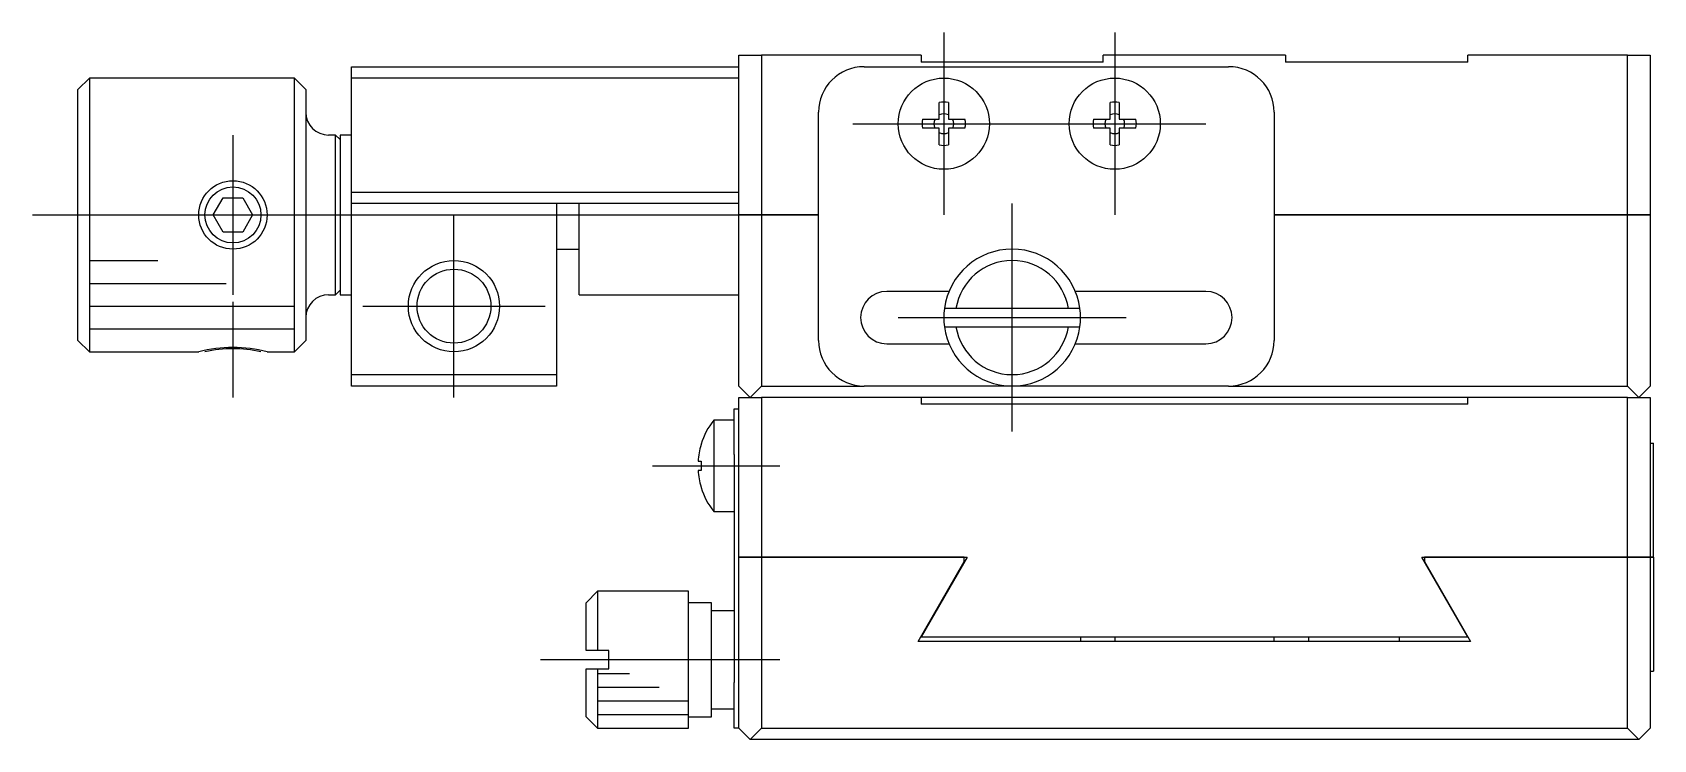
# Model space of a CAD drawing. Header units: millimetres. Extents: x -116 to 197, y -105 to 101.
# Drawn here: x -51 to 20.1, y 69.8 to 100.8 of the extents above; entities that cross this region are included whole.
import ezdxf

# ---------------------------------------------------------------- set-up
doc = ezdxf.new("R2010")
doc.units = ezdxf.units.MM
doc.linetypes.add('CENTER', pattern=[50.8, 31.75, -6.35, 6.35, -6.35])
doc.layers.add('CENTER', color=1, linetype='CENTER')

msp = doc.modelspace()

# ---------------------------------------------------------------- linework, layer by layer
at = {"color": 7, "linetype": 'Continuous', "lineweight": -3}
for p, q in [((-20, 92.785), (-20, 99.785)), ((-20, 99.785), (-19, 99.785)), ((-19, 99.785), (-19, 92.785)), ((-12, 99.785), (-19, 99.785)), ((-12, 99.785), (-12, 99.485)), ((4, 99.785), (-4, 99.785)), ((-4, 99.485), (-4, 99.785)), ((4, 99.785), (4, 99.485)), ((19, 99.785), (12, 99.785)), ((12, 99.485), (12, 99.785)), ((19, 92.785), (19, 99.785)), ((19, 99.785), (20, 99.785)), ((20, 99.785), (20, 92.785)), ((-37, 99.285), (-20, 99.285)), ((-37, 98.785), (-37, 99.285)), ((-14.5, 99.285), (1.5, 99.285)), ((-4, 99.485), (-12, 99.485)), ((12, 99.485), (4, 99.485)), ((-48.5, 98.785), (-49, 98.285)), ((-49, 87.285), (-49, 98.285)), ((-48.5, 98.785), (-48.5, 86.785)), ((-39.5, 98.785), (-48.5, 98.785)), ((-39.5, 86.785), (-39.5, 98.785)), ((-39, 98.285), (-39.5, 98.785)), ((-39, 98.285), (-39, 87.285)), ((-37, 93.785), (-37, 98.785)), ((-20, 98.785), (-37, 98.785)), ((-11.2, 96.985), (-11.2, 97.714)), ((-10.8, 97.714), (-10.8, 96.985)), ((-3.7, 96.985), (-3.7, 97.714)), ((-3.3, 97.714), (-3.3, 96.985)), ((-16.5, 87.285), (-16.5, 97.285)), ((-11.929, 96.985), (-11.2, 96.985)), ((-10.8, 96.985), (-10.071, 96.985)), ((-4.429, 96.985), (-3.7, 96.985)), ((-3.3, 96.985), (-2.571, 96.985)), ((3.5, 97.285), (3.5, 87.285)), ((-37.7, 96.285), (-38, 96.285)), ((-37.7, 89.285), (-37.7, 96.285)), ((-37.5, 96.085), (-37.7, 96.285)), ((-37.5, 96.285), (-37.5, 89.285)), ((-37, 96.285), (-37.5, 96.285)), ((-37.5, 96.085), (-37.5, 89.485)), ((-11.2, 96.585), (-11.929, 96.585)), ((-11.2, 95.856), (-11.2, 96.585)), ((-10.071, 96.585), (-10.8, 96.585)), ((-10.8, 96.585), (-10.8, 95.856)), ((-3.7, 96.585), (-4.429, 96.585)), ((-3.7, 95.856), (-3.7, 96.585)), ((-2.571, 96.585), (-3.3, 96.585)), ((-3.3, 96.585), (-3.3, 95.856)), ((-43.066, 92.785), (-42.633, 93.535)), ((-42.633, 93.535), (-41.767, 93.535)), ((-41.767, 93.535), (-41.334, 92.785)), ((-37, 93.785), (-20, 93.785)), ((-37, 93.285), (-37, 93.785)), ((-20, 93.285), (-37, 93.285)), ((-37, 85.785), (-37, 93.285)), ((-28, 93.285), (-28, 85.785)), ((-27, 89.285), (-27, 93.285)), ((-42.633, 92.035), (-43.066, 92.785)), ((-41.334, 92.785), (-41.767, 92.035)), ((-20, 85.285), (-20, 92.785)), ((-20, 92.785), (-19, 92.785)), ((-19, 92.785), (-20, 92.785)), ((-19, 92.785), (-19, 85.285)), ((-16.5, 92.785), (-19, 92.785)), ((-19, 92.785), (-16.5, 92.785)), ((19, 92.785), (3.5, 92.785)), ((3.5, 92.785), (19, 92.785)), ((19, 85.285), (19, 92.785)), ((19, 92.785), (20, 92.785)), ((20, 92.785), (19, 92.785)), ((20, 92.785), (20, 85.285)), ((-41.767, 92.035), (-42.633, 92.035)), ((-28, 91.285), (-27, 91.285)), ((-48.5, 90.785), (-45.5, 90.785)), ((-48.5, 89.785), (-42.5, 89.785)), ((-38, 89.285), (-37.7, 89.285)), ((-37.7, 89.285), (-37.5, 89.485)), ((-37.5, 89.285), (-37, 89.285)), ((-27, 89.285), (-20, 89.285)), ((-10.771, 89.435), (-13.5, 89.435)), ((0.5, 89.435), (-5.229, 89.435)), ((-48.5, 88.785), (-39.5, 88.785)), ((-10.468, 88.685), (-10.973, 88.685)), ((-5.532, 88.685), (-10.468, 88.685)), ((-5.027, 88.685), (-5.532, 88.685)), ((-48.5, 87.785), (-39.5, 87.785)), ((-10.973, 87.885), (-10.468, 87.885)), ((-10.468, 87.885), (-5.532, 87.885)), ((-5.532, 87.885), (-5.027, 87.885)), ((-49, 87.285), (-48.5, 86.785)), ((-39.5, 86.785), (-39, 87.285)), ((-13.5, 87.135), (-10.771, 87.135)), ((-5.229, 87.135), (0.5, 87.135)), ((-48.5, 86.785), (-43.7, 86.785)), ((-40.7, 86.785), (-39.5, 86.785)), ((-37, 85.785), (-28, 85.785)), ((-37, 85.285), (-37, 85.785)), ((-28, 85.785), (-28, 85.285)), ((-28, 85.285), (-37, 85.285)), ((-19.5, 84.785), (-20, 85.285)), ((-20, 77.785), (-20, 84.785)), ((-20, 84.785), (-19.5, 84.785)), ((-19, 85.285), (-19.5, 84.785)), ((-19.5, 84.785), (-19, 84.785)), ((-19, 85.285), (-14.5, 85.285)), ((-19, 84.785), (-19, 77.785)), ((-12, 84.785), (-19, 84.785)), ((-8, 85.285), (-14.5, 85.285)), ((12, 84.785), (-12, 84.785)), ((-12, 84.785), (-12, 84.485)), ((1.5, 85.285), (-8, 85.285)), ((1.5, 85.285), (19, 85.285)), ((19, 84.785), (12, 84.785)), ((12, 84.485), (12, 84.785)), ((19.5, 84.785), (19, 85.285)), ((19, 77.785), (19, 84.785)), ((19, 84.785), (19.5, 84.785)), ((20, 85.285), (19.5, 84.785)), ((19.5, 84.785), (20, 84.785)), ((20, 84.785), (20, 77.785)), ((-20.2, 82.285), (-20.2, 84.285)), ((-20.2, 84.285), (-20, 84.285)), ((12, 84.485), (-12, 84.485)), ((-21.098, 83.785), (-21.098, 79.785)), ((-20.2, 83.785), (-21.098, 83.785)), ((-21.656, 82.735), (-21.656, 82.714)), ((20, 82.785), (20.15, 82.785)), ((20.15, 77.785), (20.15, 82.785)), ((-21.787, 81.985), (-21.656, 81.985)), ((-21.656, 81.985), (-21.656, 81.585)), ((-20.2, 82.285), (-20.2, 72.285)), ((-21.656, 81.585), (-21.787, 81.585)), ((-21.656, 80.856), (-21.656, 80.835)), ((-21.098, 79.785), (-20.2, 79.785)), ((-20, 70.285), (-20, 77.785)), ((-20, 77.785), (-19, 77.785)), ((-19, 77.785), (-20, 77.785)), ((-10.1, 77.785), (-19, 77.785)), ((-19, 77.785), (-10.1, 77.785)), ((-19, 77.785), (-19, 70.285)), ((-12.121, 74.085), (-10.1, 77.585)), ((-9.979, 77.785), (-12, 74.285)), ((-10.1, 77.585), (-10.1, 77.785)), ((-10.1, 77.785), (-9.979, 77.785)), ((12, 74.285), (9.979, 77.785)), ((9.979, 77.785), (10.1, 77.785)), ((19, 77.785), (10.1, 77.785)), ((10.1, 77.785), (19, 77.785)), ((10.1, 77.785), (10.1, 77.585)), ((10.1, 77.585), (12.121, 74.085)), ((19, 70.285), (19, 77.785)), ((19, 77.785), (20, 77.785)), ((20, 77.785), (19, 77.785)), ((20, 77.785), (20, 70.285)), ((20.15, 77.785), (20, 77.785)), ((20, 77.785), (20.15, 77.785)), ((20.15, 77.785), (20.15, 72.785)), ((-26.2, 76.285), (-26.7, 75.785)), ((-26.2, 76.285), (-26.2, 73.685)), ((-22.2, 76.285), (-26.2, 76.285)), ((-22.2, 73.285), (-22.2, 76.285)), ((-26.7, 73.685), (-26.7, 75.785)), ((-21.2, 75.785), (-22.2, 75.785)), ((-21.2, 73.285), (-21.2, 75.785)), ((-20.2, 75.435), (-21.2, 75.435)), ((12.121, 74.085), (-12.121, 74.085)), ((-12, 74.285), (12, 74.285)), ((-5, 74.285), (-5, 74.085)), ((-3.5, 74.285), (-3.5, 74.085)), ((3.5, 74.085), (3.5, 74.285)), ((5, 74.285), (5, 74.085)), ((9, 74.085), (9, 74.285)), ((-26.2, 73.685), (-26.7, 73.685)), ((-25.7, 73.685), (-26.2, 73.685)), ((-25.7, 72.885), (-25.7, 73.685)), ((-22.2, 70.285), (-22.2, 73.285)), ((-21.2, 70.785), (-21.2, 73.285)), ((-26.7, 70.785), (-26.7, 72.885)), ((-26.7, 72.885), (-26.2, 72.885)), ((-26.2, 72.885), (-26.2, 70.285)), ((-26.2, 72.885), (-25.7, 72.885)), ((-26.2, 72.685), (-24.8, 72.685)), ((20, 72.785), (20.15, 72.785)), ((-26.2, 72.085), (-23.5, 72.085)), ((-20.2, 70.285), (-20.2, 72.285)), ((-26.2, 71.485), (-22.2, 71.485)), ((-26.7, 70.785), (-26.2, 70.285)), ((-26.2, 70.885), (-22.2, 70.885)), ((-22.2, 70.785), (-21.2, 70.785)), ((-21.2, 71.135), (-20.2, 71.135)), ((-26.2, 70.285), (-22.2, 70.285)), ((-20, 70.285), (-20.2, 70.285)), ((-19.5, 69.785), (-20, 70.285)), ((-19, 70.285), (-19.5, 69.785)), ((19.5, 69.785), (-19.5, 69.785)), ((-19, 70.285), (19, 70.285)), ((19.5, 69.785), (19, 70.285)), ((20, 70.285), (19.5, 69.785))]:
    msp.add_line(p, q, dxfattribs=at)
for centre, radius in [((-11, 96.785), 2), ((-3.5, 96.785), 2), ((-42.2, 92.785), 1.23), ((-32.5, 88.785), 1.621)]:
    msp.add_circle(centre, radius, dxfattribs=at)
at = {"color": 3, "linetype": 'Continuous', "lineweight": -2}
for centre, radius in [((-42.2, 92.785), 1.5), ((-32.5, 88.785), 2)]:
    msp.add_circle(centre, radius, dxfattribs=at)
at = {"color": 7, "linetype": 'Continuous', "lineweight": -3}
for centre, radius, start, end in [((-14.5, 97.285), 2, 90, 180), ((1.5, 97.285), 2, 0, 90), ((-11, 96.785), 0.95, 77.8468, 102.1532), ((-3.5, 96.785), 0.95, 77.8468, 102.1532), ((-38, 97.285), 1, 180, 270), ((-11, 96.785), 0.95, 167.8468, 192.1532), ((-11, 96.785), 0.435, 152.63352, 207.36648), ((-11, 96.785), 0.435, 62.63352, 117.36648), ((-11, 96.785), 0.435, 332.63352, 27.36648), ((-11, 96.785), 0.95, 347.8468, 12.1532), ((-3.5, 96.785), 0.95, 167.8468, 192.1532), ((-3.5, 96.785), 0.435, 152.63352, 207.36648), ((-3.5, 96.785), 0.435, 62.63352, 117.36648), ((-3.5, 96.785), 0.435, 332.63352, 27.36648), ((-3.5, 96.785), 0.95, 347.8468, 12.1532), ((-11, 96.785), 0.435, 242.63352, 297.36648), ((-3.5, 96.785), 0.435, 242.63352, 297.36648), ((-11, 96.785), 0.95, 257.8468, 282.1532), ((-3.5, 96.785), 0.95, 257.8468, 282.1532), ((-8, 88.285), 3, 7.66226, 172.33774), ((-8, 88.285), 2.5, 9.2069, 170.7931), ((-38, 88.285), 1, 90, 180), ((-13.5, 88.285), 1.15, 90, 270), ((0.5, 88.285), 1.15, 270, 90), ((-8, 88.285), 3, 172.33774, 187.66226), ((-8, 88.285), 3, 352.33774, 7.66226), ((-8, 88.285), 3, 187.66226, 352.33774), ((-8, 88.285), 2.5, 189.2069, 350.7931), ((-42.2, 81.11), 5.807, 77.77592, 102.22408), ((-14.5, 87.285), 2, 180, 270), ((1.5, 87.285), 2, 270, 0), ((-18.6, 81.785), 3.2, 141.31781, 162.73), ((-18.6, 81.785), 3.194, 163.09474, 176.40965), ((-18.6, 81.785), 3.194, 183.59035, 196.90526), ((-18.6, 81.785), 3.2, 197.27, 218.68219)]:
    msp.add_arc(centre, radius, start, end, dxfattribs=at)
at = {"color": 3, "linetype": 'Continuous', "lineweight": -2}
msp.add_arc((-42.2, 80.973), 6.002, 75.52864, 104.47136, dxfattribs=at)
at = {"layer": 'CENTER', "color": 1, "linetype": 'CENTER', "lineweight": -3}
for p, q in [((-11, 100.785), (-11, 92.785)), ((-3.5, 100.785), (-3.5, 92.785)), ((-15, 96.785), (0.5, 96.785)), ((-42.2, 96.285), (-42.2, 89.285)), ((-8, 83.285), (-8, 93.285)), ((-51, 92.785), (-18, 92.785)), ((-32.5, 84.785), (-32.5, 92.785)), ((-42.2, 88.976), (-42.2, 84.785)), ((-36.5, 88.785), (-28.5, 88.785)), ((-13, 88.285), (-3, 88.285)), ((-23.787, 81.785), (-18.2, 81.785)), ((-18.2, 73.285), (-28.7, 73.285))]:
    msp.add_line(p, q, dxfattribs=at)

doc.saveas('drawing.dxf')
